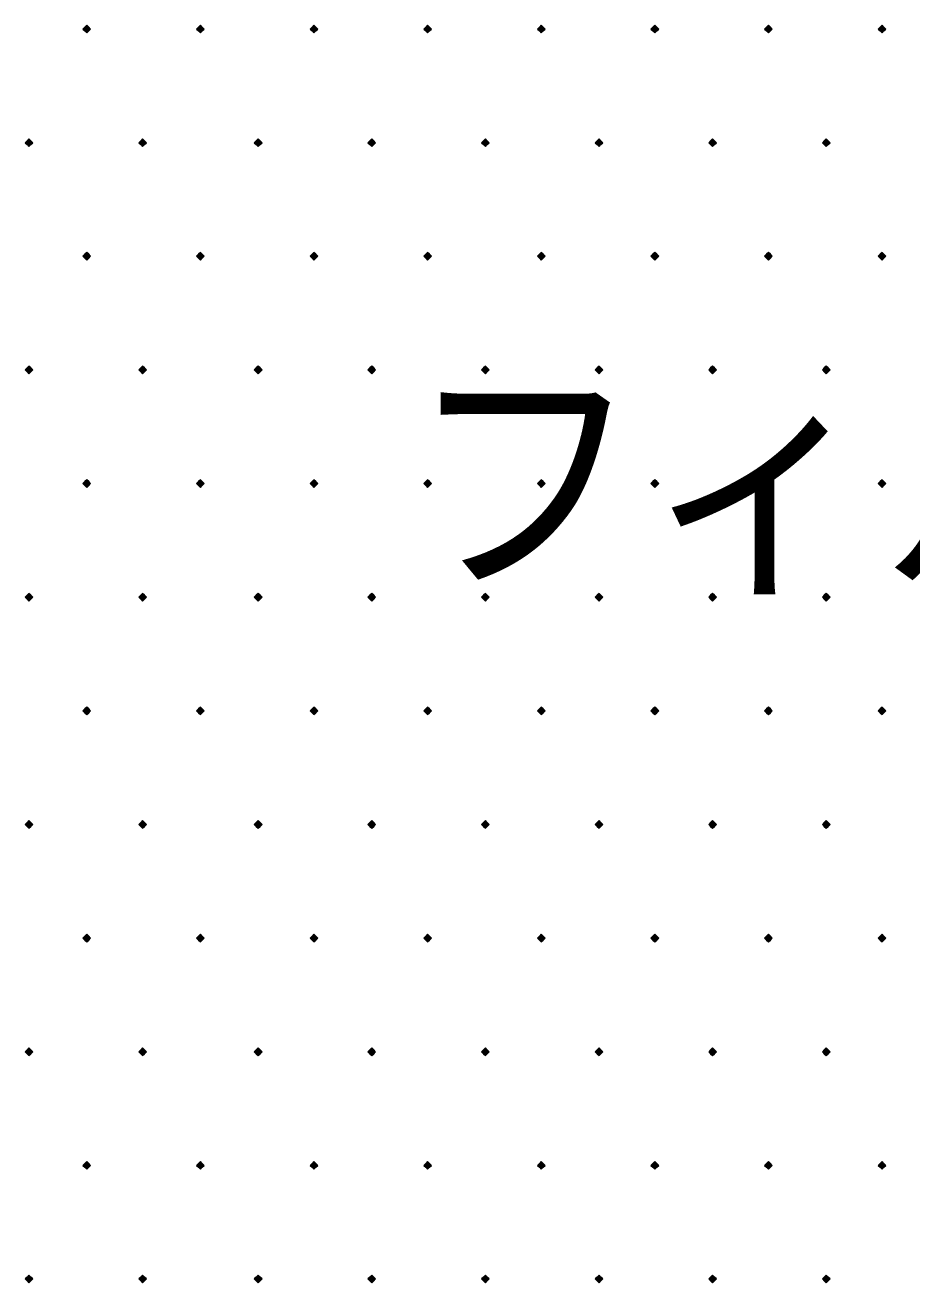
# Model space of a CAD drawing. Header units: millimetres. Extents: x 0 to 420, y 0 to 297.
# Drawn here: x 158.75 to 168.5, y 70.7 to 84.52 of the extents above; entities that cross this region are included whole.
import ezdxf
from ezdxf.enums import TextEntityAlignment as Align

# ---------------------------------------------------------------- set-up
doc = ezdxf.new("R2010")
doc.units = ezdxf.units.MM
doc.styles.add('kst32b', font='NotoSansJP-Variable.ttf')

msp = doc.modelspace()

# ---------------------------------------------------------------- hatches: boundary and pattern name
for points in [[(159.427, 84.519), (159.406, 84.497), (159.385, 84.476), (159.406, 84.455), (159.427, 84.434), (159.449, 84.455), (159.47, 84.476), (159.449, 84.497), (159.427, 84.519)], [(160.676, 84.519), (160.655, 84.497), (160.634, 84.476), (160.655, 84.455), (160.676, 84.434), (160.697, 84.455), (160.719, 84.476), (160.697, 84.497), (160.676, 84.519)], [(161.925, 84.519), (161.904, 84.497), (161.883, 84.476), (161.904, 84.455), (161.925, 84.434), (161.946, 84.455), (161.967, 84.476), (161.946, 84.497), (161.925, 84.519)], [(163.174, 84.519), (163.153, 84.497), (163.132, 84.476), (163.153, 84.455), (163.174, 84.434), (163.195, 84.455), (163.216, 84.476), (163.195, 84.497), (163.174, 84.519)], [(164.423, 84.519), (164.402, 84.497), (164.38, 84.476), (164.402, 84.455), (164.423, 84.434), (164.444, 84.455), (164.465, 84.476), (164.444, 84.497), (164.423, 84.519)], [(165.671, 84.519), (165.65, 84.497), (165.629, 84.476), (165.65, 84.455), (165.671, 84.434), (165.693, 84.455), (165.714, 84.476), (165.693, 84.497), (165.671, 84.519)], [(166.92, 84.519), (166.899, 84.497), (166.878, 84.476), (166.899, 84.455), (166.92, 84.434), (166.942, 84.455), (166.963, 84.476), (166.942, 84.497), (166.92, 84.519)], [(168.169, 84.519), (168.148, 84.497), (168.127, 84.476), (168.148, 84.455), (168.169, 84.434), (168.19, 84.455), (168.212, 84.476), (168.19, 84.497), (168.169, 84.519)], [(158.792, 83.27), (158.771, 83.248), (158.75, 83.227), (158.771, 83.206), (158.792, 83.185), (158.813, 83.206), (158.835, 83.227), (158.813, 83.248), (158.792, 83.27)], [(160.041, 83.27), (160.02, 83.248), (159.999, 83.227), (160.02, 83.206), (160.041, 83.185), (160.062, 83.206), (160.084, 83.227), (160.062, 83.248), (160.041, 83.27)], [(161.311, 83.27), (161.29, 83.248), (161.269, 83.227), (161.29, 83.206), (161.311, 83.185), (161.332, 83.206), (161.354, 83.227), (161.332, 83.248), (161.311, 83.27)], [(162.56, 83.27), (162.539, 83.248), (162.518, 83.227), (162.539, 83.206), (162.56, 83.185), (162.581, 83.206), (162.602, 83.227), (162.581, 83.248), (162.56, 83.27)], [(163.809, 83.27), (163.788, 83.248), (163.767, 83.227), (163.788, 83.206), (163.809, 83.185), (163.83, 83.206), (163.851, 83.227), (163.83, 83.248), (163.809, 83.27)], [(165.058, 83.27), (165.037, 83.248), (165.015, 83.227), (165.037, 83.206), (165.058, 83.185), (165.079, 83.206), (165.1, 83.227), (165.079, 83.248), (165.058, 83.27)], [(166.307, 83.27), (166.285, 83.248), (166.264, 83.227), (166.285, 83.206), (166.307, 83.185), (166.328, 83.206), (166.349, 83.227), (166.328, 83.248), (166.307, 83.27)], [(167.555, 83.27), (167.534, 83.248), (167.513, 83.227), (167.534, 83.206), (167.555, 83.185), (167.577, 83.206), (167.598, 83.227), (167.577, 83.248), (167.555, 83.27)], [(159.427, 82.021), (159.406, 82), (159.385, 81.979), (159.406, 81.957), (159.427, 81.936), (159.449, 81.957), (159.47, 81.979), (159.449, 82), (159.427, 82.021)], [(160.676, 82.021), (160.655, 82), (160.634, 81.979), (160.655, 81.957), (160.676, 81.936), (160.697, 81.957), (160.719, 81.979), (160.697, 82), (160.676, 82.021)], [(161.925, 82.021), (161.904, 82), (161.883, 81.979), (161.904, 81.957), (161.925, 81.936), (161.946, 81.957), (161.967, 81.979), (161.946, 82), (161.925, 82.021)], [(163.174, 82.021), (163.153, 82), (163.132, 81.979), (163.153, 81.957), (163.174, 81.936), (163.195, 81.957), (163.216, 81.979), (163.195, 82), (163.174, 82.021)], [(164.423, 82.021), (164.402, 82), (164.38, 81.979), (164.402, 81.957), (164.423, 81.936), (164.444, 81.957), (164.465, 81.979), (164.444, 82), (164.423, 82.021)], [(165.671, 82.021), (165.65, 82), (165.629, 81.979), (165.65, 81.957), (165.671, 81.936), (165.693, 81.957), (165.714, 81.979), (165.693, 82), (165.671, 82.021)], [(166.92, 82.021), (166.899, 82), (166.878, 81.979), (166.899, 81.957), (166.92, 81.936), (166.942, 81.957), (166.963, 81.979), (166.942, 82), (166.92, 82.021)], [(168.169, 82.021), (168.148, 82), (168.127, 81.979), (168.148, 81.957), (168.169, 81.936), (168.19, 81.957), (168.212, 81.979), (168.19, 82), (168.169, 82.021)], [(158.792, 80.772), (158.771, 80.751), (158.75, 80.73), (158.771, 80.709), (158.792, 80.687), (158.813, 80.709), (158.835, 80.73), (158.813, 80.751), (158.792, 80.772)], [(160.041, 80.772), (160.02, 80.751), (159.999, 80.73), (160.02, 80.709), (160.041, 80.687), (160.062, 80.709), (160.084, 80.73), (160.062, 80.751), (160.041, 80.772)], [(161.311, 80.772), (161.29, 80.751), (161.269, 80.73), (161.29, 80.709), (161.311, 80.687), (161.332, 80.709), (161.354, 80.73), (161.332, 80.751), (161.311, 80.772)], [(162.56, 80.772), (162.539, 80.751), (162.518, 80.73), (162.539, 80.709), (162.56, 80.687), (162.581, 80.709), (162.602, 80.73), (162.581, 80.751), (162.56, 80.772)], [(163.809, 80.772), (163.788, 80.751), (163.767, 80.73), (163.788, 80.709), (163.809, 80.687), (163.83, 80.709), (163.851, 80.73), (163.83, 80.751), (163.809, 80.772)], [(165.058, 80.772), (165.037, 80.751), (165.015, 80.73), (165.037, 80.709), (165.058, 80.687), (165.079, 80.709), (165.1, 80.73), (165.079, 80.751), (165.058, 80.772)], [(166.307, 80.772), (166.285, 80.751), (166.264, 80.73), (166.285, 80.709), (166.307, 80.687), (166.328, 80.709), (166.349, 80.73), (166.328, 80.751), (166.307, 80.772)], [(167.555, 80.772), (167.534, 80.751), (167.513, 80.73), (167.534, 80.709), (167.555, 80.687), (167.577, 80.709), (167.598, 80.73), (167.577, 80.751), (167.555, 80.772)], [(159.427, 79.523), (159.406, 79.502), (159.385, 79.481), (159.406, 79.46), (159.427, 79.438), (159.449, 79.46), (159.47, 79.481), (159.449, 79.502), (159.427, 79.523)], [(160.676, 79.523), (160.655, 79.502), (160.634, 79.481), (160.655, 79.46), (160.676, 79.438), (160.697, 79.46), (160.719, 79.481), (160.697, 79.502), (160.676, 79.523)], [(161.925, 79.523), (161.904, 79.502), (161.883, 79.481), (161.904, 79.46), (161.925, 79.438), (161.946, 79.46), (161.967, 79.481), (161.946, 79.502), (161.925, 79.523)], [(163.174, 79.523), (163.153, 79.502), (163.132, 79.481), (163.153, 79.46), (163.174, 79.438), (163.195, 79.46), (163.216, 79.481), (163.195, 79.502), (163.174, 79.523)], [(164.423, 79.523), (164.402, 79.502), (164.38, 79.481), (164.402, 79.46), (164.423, 79.438), (164.444, 79.46), (164.465, 79.481), (164.444, 79.502), (164.423, 79.523)], [(165.671, 79.523), (165.65, 79.502), (165.629, 79.481), (165.65, 79.46), (165.671, 79.438), (165.693, 79.46), (165.714, 79.481), (165.693, 79.502), (165.671, 79.523)], [(166.92, 79.523), (166.899, 79.502), (166.878, 79.481), (166.899, 79.46), (166.92, 79.438), (166.942, 79.46), (166.963, 79.481), (166.942, 79.502), (166.92, 79.523)], [(168.169, 79.523), (168.148, 79.502), (168.127, 79.481), (168.148, 79.46), (168.169, 79.438), (168.19, 79.46), (168.212, 79.481), (168.19, 79.502), (168.169, 79.523)], [(158.792, 78.274), (158.771, 78.253), (158.75, 78.232), (158.771, 78.211), (158.792, 78.19), (158.813, 78.211), (158.835, 78.232), (158.813, 78.253), (158.792, 78.274)], [(160.041, 78.274), (160.02, 78.253), (159.999, 78.232), (160.02, 78.211), (160.041, 78.19), (160.062, 78.211), (160.084, 78.232), (160.062, 78.253), (160.041, 78.274)], [(161.311, 78.274), (161.29, 78.253), (161.269, 78.232), (161.29, 78.211), (161.311, 78.19), (161.332, 78.211), (161.354, 78.232), (161.332, 78.253), (161.311, 78.274)], [(162.56, 78.274), (162.539, 78.253), (162.518, 78.232), (162.539, 78.211), (162.56, 78.19), (162.581, 78.211), (162.602, 78.232), (162.581, 78.253), (162.56, 78.274)], [(163.809, 78.274), (163.788, 78.253), (163.767, 78.232), (163.788, 78.211), (163.809, 78.19), (163.83, 78.211), (163.851, 78.232), (163.83, 78.253), (163.809, 78.274)], [(165.058, 78.274), (165.037, 78.253), (165.015, 78.232), (165.037, 78.211), (165.058, 78.19), (165.079, 78.211), (165.1, 78.232), (165.079, 78.253), (165.058, 78.274)], [(166.307, 78.274), (166.285, 78.253), (166.264, 78.232), (166.285, 78.211), (166.307, 78.19), (166.328, 78.211), (166.349, 78.232), (166.328, 78.253), (166.307, 78.274)], [(167.555, 78.274), (167.534, 78.253), (167.513, 78.232), (167.534, 78.211), (167.555, 78.19), (167.577, 78.211), (167.598, 78.232), (167.577, 78.253), (167.555, 78.274)], [(159.427, 77.025), (159.406, 77.004), (159.385, 76.983), (159.406, 76.962), (159.427, 76.941), (159.449, 76.962), (159.47, 76.983), (159.449, 77.004), (159.427, 77.025)], [(160.676, 77.025), (160.655, 77.004), (160.634, 76.983), (160.655, 76.962), (160.676, 76.941), (160.697, 76.962), (160.719, 76.983), (160.697, 77.004), (160.676, 77.025)], [(161.925, 77.025), (161.904, 77.004), (161.883, 76.983), (161.904, 76.962), (161.925, 76.941), (161.946, 76.962), (161.967, 76.983), (161.946, 77.004), (161.925, 77.025)], [(163.174, 77.025), (163.153, 77.004), (163.132, 76.983), (163.153, 76.962), (163.174, 76.941), (163.195, 76.962), (163.216, 76.983), (163.195, 77.004), (163.174, 77.025)], [(164.423, 77.025), (164.402, 77.004), (164.38, 76.983), (164.402, 76.962), (164.423, 76.941), (164.444, 76.962), (164.465, 76.983), (164.444, 77.004), (164.423, 77.025)], [(165.671, 77.025), (165.65, 77.004), (165.629, 76.983), (165.65, 76.962), (165.671, 76.941), (165.693, 76.962), (165.714, 76.983), (165.693, 77.004), (165.671, 77.025)], [(166.92, 77.025), (166.899, 77.004), (166.878, 76.983), (166.899, 76.962), (166.92, 76.941), (166.942, 76.962), (166.963, 76.983), (166.942, 77.004), (166.92, 77.025)], [(168.169, 77.025), (168.148, 77.004), (168.127, 76.983), (168.148, 76.962), (168.169, 76.941), (168.19, 76.962), (168.212, 76.983), (168.19, 77.004), (168.169, 77.025)], [(158.792, 75.777), (158.771, 75.755), (158.75, 75.734), (158.771, 75.713), (158.792, 75.692), (158.813, 75.713), (158.835, 75.734), (158.813, 75.755), (158.792, 75.777)], [(160.041, 75.777), (160.02, 75.755), (159.999, 75.734), (160.02, 75.713), (160.041, 75.692), (160.062, 75.713), (160.084, 75.734), (160.062, 75.755), (160.041, 75.777)], [(161.311, 75.777), (161.29, 75.755), (161.269, 75.734), (161.29, 75.713), (161.311, 75.692), (161.332, 75.713), (161.354, 75.734), (161.332, 75.755), (161.311, 75.777)], [(162.56, 75.777), (162.539, 75.755), (162.518, 75.734), (162.539, 75.713), (162.56, 75.692), (162.581, 75.713), (162.602, 75.734), (162.581, 75.755), (162.56, 75.777)], [(163.809, 75.777), (163.788, 75.755), (163.767, 75.734), (163.788, 75.713), (163.809, 75.692), (163.83, 75.713), (163.851, 75.734), (163.83, 75.755), (163.809, 75.777)], [(165.058, 75.777), (165.037, 75.755), (165.015, 75.734), (165.037, 75.713), (165.058, 75.692), (165.079, 75.713), (165.1, 75.734), (165.079, 75.755), (165.058, 75.777)], [(166.307, 75.777), (166.285, 75.755), (166.264, 75.734), (166.285, 75.713), (166.307, 75.692), (166.328, 75.713), (166.349, 75.734), (166.328, 75.755), (166.307, 75.777)], [(167.555, 75.777), (167.534, 75.755), (167.513, 75.734), (167.534, 75.713), (167.555, 75.692), (167.577, 75.713), (167.598, 75.734), (167.577, 75.755), (167.555, 75.777)], [(159.427, 74.528), (159.406, 74.507), (159.385, 74.486), (159.406, 74.464), (159.427, 74.443), (159.449, 74.464), (159.47, 74.486), (159.449, 74.507), (159.427, 74.528)], [(160.676, 74.528), (160.655, 74.507), (160.634, 74.486), (160.655, 74.464), (160.676, 74.443), (160.697, 74.464), (160.719, 74.486), (160.697, 74.507), (160.676, 74.528)], [(161.925, 74.528), (161.904, 74.507), (161.883, 74.486), (161.904, 74.464), (161.925, 74.443), (161.946, 74.464), (161.967, 74.486), (161.946, 74.507), (161.925, 74.528)], [(163.174, 74.528), (163.153, 74.507), (163.132, 74.486), (163.153, 74.464), (163.174, 74.443), (163.195, 74.464), (163.216, 74.486), (163.195, 74.507), (163.174, 74.528)], [(164.423, 74.528), (164.402, 74.507), (164.38, 74.486), (164.402, 74.464), (164.423, 74.443), (164.444, 74.464), (164.465, 74.486), (164.444, 74.507), (164.423, 74.528)], [(165.671, 74.528), (165.65, 74.507), (165.629, 74.486), (165.65, 74.464), (165.671, 74.443), (165.693, 74.464), (165.714, 74.486), (165.693, 74.507), (165.671, 74.528)], [(166.92, 74.528), (166.899, 74.507), (166.878, 74.486), (166.899, 74.464), (166.92, 74.443), (166.942, 74.464), (166.963, 74.486), (166.942, 74.507), (166.92, 74.528)], [(168.169, 74.528), (168.148, 74.507), (168.127, 74.486), (168.148, 74.464), (168.169, 74.443), (168.19, 74.464), (168.212, 74.486), (168.19, 74.507), (168.169, 74.528)], [(158.792, 73.279), (158.771, 73.258), (158.75, 73.237), (158.771, 73.215), (158.792, 73.194), (158.813, 73.215), (158.835, 73.237), (158.813, 73.258), (158.792, 73.279)], [(160.041, 73.279), (160.02, 73.258), (159.999, 73.237), (160.02, 73.215), (160.041, 73.194), (160.062, 73.215), (160.084, 73.237), (160.062, 73.258), (160.041, 73.279)], [(161.311, 73.279), (161.29, 73.258), (161.269, 73.237), (161.29, 73.215), (161.311, 73.194), (161.332, 73.215), (161.354, 73.237), (161.332, 73.258), (161.311, 73.279)], [(162.56, 73.279), (162.539, 73.258), (162.518, 73.237), (162.539, 73.215), (162.56, 73.194), (162.581, 73.215), (162.602, 73.237), (162.581, 73.258), (162.56, 73.279)], [(163.809, 73.279), (163.788, 73.258), (163.767, 73.237), (163.788, 73.215), (163.809, 73.194), (163.83, 73.215), (163.851, 73.237), (163.83, 73.258), (163.809, 73.279)], [(165.058, 73.279), (165.037, 73.258), (165.015, 73.237), (165.037, 73.215), (165.058, 73.194), (165.079, 73.215), (165.1, 73.237), (165.079, 73.258), (165.058, 73.279)], [(166.307, 73.279), (166.285, 73.258), (166.264, 73.237), (166.285, 73.215), (166.307, 73.194), (166.328, 73.215), (166.349, 73.237), (166.328, 73.258), (166.307, 73.279)], [(167.555, 73.279), (167.534, 73.258), (167.513, 73.237), (167.534, 73.215), (167.555, 73.194), (167.577, 73.215), (167.598, 73.237), (167.577, 73.258), (167.555, 73.279)], [(159.427, 72.03), (159.406, 72.009), (159.385, 71.988), (159.406, 71.967), (159.427, 71.946), (159.449, 71.967), (159.47, 71.988), (159.449, 72.009), (159.427, 72.03)], [(160.676, 72.03), (160.655, 72.009), (160.634, 71.988), (160.655, 71.967), (160.676, 71.946), (160.697, 71.967), (160.719, 71.988), (160.697, 72.009), (160.676, 72.03)], [(161.925, 72.03), (161.904, 72.009), (161.883, 71.988), (161.904, 71.967), (161.925, 71.946), (161.946, 71.967), (161.967, 71.988), (161.946, 72.009), (161.925, 72.03)], [(163.174, 72.03), (163.153, 72.009), (163.132, 71.988), (163.153, 71.967), (163.174, 71.946), (163.195, 71.967), (163.216, 71.988), (163.195, 72.009), (163.174, 72.03)], [(164.423, 72.03), (164.402, 72.009), (164.38, 71.988), (164.402, 71.967), (164.423, 71.946), (164.444, 71.967), (164.465, 71.988), (164.444, 72.009), (164.423, 72.03)], [(165.671, 72.03), (165.65, 72.009), (165.629, 71.988), (165.65, 71.967), (165.671, 71.946), (165.693, 71.967), (165.714, 71.988), (165.693, 72.009), (165.671, 72.03)], [(166.92, 72.03), (166.899, 72.009), (166.878, 71.988), (166.899, 71.967), (166.92, 71.946), (166.942, 71.967), (166.963, 71.988), (166.942, 72.009), (166.92, 72.03)], [(168.169, 72.03), (168.148, 72.009), (168.127, 71.988), (168.148, 71.967), (168.169, 71.946), (168.19, 71.967), (168.212, 71.988), (168.19, 72.009), (168.169, 72.03)], [(158.792, 70.781), (158.771, 70.76), (158.75, 70.739), (158.771, 70.718), (158.792, 70.697), (158.813, 70.718), (158.835, 70.739), (158.813, 70.76), (158.792, 70.781)], [(160.041, 70.781), (160.02, 70.76), (159.999, 70.739), (160.02, 70.718), (160.041, 70.697), (160.062, 70.718), (160.084, 70.739), (160.062, 70.76), (160.041, 70.781)], [(161.311, 70.781), (161.29, 70.76), (161.269, 70.739), (161.29, 70.718), (161.311, 70.697), (161.332, 70.718), (161.354, 70.739), (161.332, 70.76), (161.311, 70.781)], [(162.56, 70.781), (162.539, 70.76), (162.518, 70.739), (162.539, 70.718), (162.56, 70.697), (162.581, 70.718), (162.602, 70.739), (162.581, 70.76), (162.56, 70.781)], [(163.809, 70.781), (163.788, 70.76), (163.767, 70.739), (163.788, 70.718), (163.809, 70.697), (163.83, 70.718), (163.851, 70.739), (163.83, 70.76), (163.809, 70.781)], [(165.058, 70.781), (165.037, 70.76), (165.015, 70.739), (165.037, 70.718), (165.058, 70.697), (165.079, 70.718), (165.1, 70.739), (165.079, 70.76), (165.058, 70.781)], [(166.307, 70.781), (166.285, 70.76), (166.264, 70.739), (166.285, 70.718), (166.307, 70.697), (166.328, 70.718), (166.349, 70.739), (166.328, 70.76), (166.307, 70.781)], [(167.555, 70.781), (167.534, 70.76), (167.513, 70.739), (167.534, 70.718), (167.555, 70.697), (167.577, 70.718), (167.598, 70.739), (167.577, 70.76), (167.555, 70.781)]]:
    msp.add_hatch(color=7).paths.add_polyline_path(points)

# ---------------------------------------------------------------- linework, layer by layer
at = {"lineweight": 0}
for points in [[(159.427, 84.519), (159.406, 84.497), (159.385, 84.476), (159.406, 84.455), (159.427, 84.434), (159.449, 84.455), (159.47, 84.476), (159.449, 84.497)], [(160.676, 84.519), (160.655, 84.497), (160.634, 84.476), (160.655, 84.455), (160.676, 84.434), (160.697, 84.455), (160.719, 84.476), (160.697, 84.497)], [(161.925, 84.519), (161.904, 84.497), (161.883, 84.476), (161.904, 84.455), (161.925, 84.434), (161.946, 84.455), (161.967, 84.476), (161.946, 84.497)], [(163.174, 84.519), (163.153, 84.497), (163.132, 84.476), (163.153, 84.455), (163.174, 84.434), (163.195, 84.455), (163.216, 84.476), (163.195, 84.497)], [(164.423, 84.519), (164.402, 84.497), (164.38, 84.476), (164.402, 84.455), (164.423, 84.434), (164.444, 84.455), (164.465, 84.476), (164.444, 84.497)], [(165.671, 84.519), (165.65, 84.497), (165.629, 84.476), (165.65, 84.455), (165.671, 84.434), (165.693, 84.455), (165.714, 84.476), (165.693, 84.497)], [(166.92, 84.519), (166.899, 84.497), (166.878, 84.476), (166.899, 84.455), (166.92, 84.434), (166.942, 84.455), (166.963, 84.476), (166.942, 84.497)], [(168.169, 84.519), (168.148, 84.497), (168.127, 84.476), (168.148, 84.455), (168.169, 84.434), (168.19, 84.455), (168.212, 84.476), (168.19, 84.497)], [(158.792, 83.27), (158.771, 83.248), (158.75, 83.227), (158.771, 83.206), (158.792, 83.185), (158.813, 83.206), (158.835, 83.227), (158.813, 83.248)], [(160.041, 83.27), (160.02, 83.248), (159.999, 83.227), (160.02, 83.206), (160.041, 83.185), (160.062, 83.206), (160.084, 83.227), (160.062, 83.248)], [(161.311, 83.27), (161.29, 83.248), (161.269, 83.227), (161.29, 83.206), (161.311, 83.185), (161.332, 83.206), (161.354, 83.227), (161.332, 83.248)], [(162.56, 83.27), (162.539, 83.248), (162.518, 83.227), (162.539, 83.206), (162.56, 83.185), (162.581, 83.206), (162.602, 83.227), (162.581, 83.248)], [(163.809, 83.27), (163.788, 83.248), (163.767, 83.227), (163.788, 83.206), (163.809, 83.185), (163.83, 83.206), (163.851, 83.227), (163.83, 83.248)], [(165.058, 83.27), (165.037, 83.248), (165.015, 83.227), (165.037, 83.206), (165.058, 83.185), (165.079, 83.206), (165.1, 83.227), (165.079, 83.248)], [(166.307, 83.27), (166.285, 83.248), (166.264, 83.227), (166.285, 83.206), (166.307, 83.185), (166.328, 83.206), (166.349, 83.227), (166.328, 83.248)], [(167.555, 83.27), (167.534, 83.248), (167.513, 83.227), (167.534, 83.206), (167.555, 83.185), (167.577, 83.206), (167.598, 83.227), (167.577, 83.248)], [(159.427, 82.021), (159.406, 82), (159.385, 81.979), (159.406, 81.957), (159.427, 81.936), (159.449, 81.957), (159.47, 81.979), (159.449, 82)], [(160.676, 82.021), (160.655, 82), (160.634, 81.979), (160.655, 81.957), (160.676, 81.936), (160.697, 81.957), (160.719, 81.979), (160.697, 82)], [(161.925, 82.021), (161.904, 82), (161.883, 81.979), (161.904, 81.957), (161.925, 81.936), (161.946, 81.957), (161.967, 81.979), (161.946, 82)], [(163.174, 82.021), (163.153, 82), (163.132, 81.979), (163.153, 81.957), (163.174, 81.936), (163.195, 81.957), (163.216, 81.979), (163.195, 82)], [(164.423, 82.021), (164.402, 82), (164.38, 81.979), (164.402, 81.957), (164.423, 81.936), (164.444, 81.957), (164.465, 81.979), (164.444, 82)], [(165.671, 82.021), (165.65, 82), (165.629, 81.979), (165.65, 81.957), (165.671, 81.936), (165.693, 81.957), (165.714, 81.979), (165.693, 82)], [(166.92, 82.021), (166.899, 82), (166.878, 81.979), (166.899, 81.957), (166.92, 81.936), (166.942, 81.957), (166.963, 81.979), (166.942, 82)], [(168.169, 82.021), (168.148, 82), (168.127, 81.979), (168.148, 81.957), (168.169, 81.936), (168.19, 81.957), (168.212, 81.979), (168.19, 82)], [(158.792, 80.772), (158.771, 80.751), (158.75, 80.73), (158.771, 80.709), (158.792, 80.687), (158.813, 80.709), (158.835, 80.73), (158.813, 80.751)], [(160.041, 80.772), (160.02, 80.751), (159.999, 80.73), (160.02, 80.709), (160.041, 80.687), (160.062, 80.709), (160.084, 80.73), (160.062, 80.751)], [(161.311, 80.772), (161.29, 80.751), (161.269, 80.73), (161.29, 80.709), (161.311, 80.687), (161.332, 80.709), (161.354, 80.73), (161.332, 80.751)], [(162.56, 80.772), (162.539, 80.751), (162.518, 80.73), (162.539, 80.709), (162.56, 80.687), (162.581, 80.709), (162.602, 80.73), (162.581, 80.751)], [(163.809, 80.772), (163.788, 80.751), (163.767, 80.73), (163.788, 80.709), (163.809, 80.687), (163.83, 80.709), (163.851, 80.73), (163.83, 80.751)], [(165.058, 80.772), (165.037, 80.751), (165.015, 80.73), (165.037, 80.709), (165.058, 80.687), (165.079, 80.709), (165.1, 80.73), (165.079, 80.751)], [(166.307, 80.772), (166.285, 80.751), (166.264, 80.73), (166.285, 80.709), (166.307, 80.687), (166.328, 80.709), (166.349, 80.73), (166.328, 80.751)], [(167.555, 80.772), (167.534, 80.751), (167.513, 80.73), (167.534, 80.709), (167.555, 80.687), (167.577, 80.709), (167.598, 80.73), (167.577, 80.751)], [(159.427, 79.523), (159.406, 79.502), (159.385, 79.481), (159.406, 79.46), (159.427, 79.438), (159.449, 79.46), (159.47, 79.481), (159.449, 79.502)], [(160.676, 79.523), (160.655, 79.502), (160.634, 79.481), (160.655, 79.46), (160.676, 79.438), (160.697, 79.46), (160.719, 79.481), (160.697, 79.502)], [(161.925, 79.523), (161.904, 79.502), (161.883, 79.481), (161.904, 79.46), (161.925, 79.438), (161.946, 79.46), (161.967, 79.481), (161.946, 79.502)], [(163.174, 79.523), (163.153, 79.502), (163.132, 79.481), (163.153, 79.46), (163.174, 79.438), (163.195, 79.46), (163.216, 79.481), (163.195, 79.502)], [(164.423, 79.523), (164.402, 79.502), (164.38, 79.481), (164.402, 79.46), (164.423, 79.438), (164.444, 79.46), (164.465, 79.481), (164.444, 79.502)], [(165.671, 79.523), (165.65, 79.502), (165.629, 79.481), (165.65, 79.46), (165.671, 79.438), (165.693, 79.46), (165.714, 79.481), (165.693, 79.502)], [(166.92, 79.523), (166.899, 79.502), (166.878, 79.481), (166.899, 79.46), (166.92, 79.438), (166.942, 79.46), (166.963, 79.481), (166.942, 79.502)], [(168.169, 79.523), (168.148, 79.502), (168.127, 79.481), (168.148, 79.46), (168.169, 79.438), (168.19, 79.46), (168.212, 79.481), (168.19, 79.502)], [(158.792, 78.274), (158.771, 78.253), (158.75, 78.232), (158.771, 78.211), (158.792, 78.19), (158.813, 78.211), (158.835, 78.232), (158.813, 78.253)], [(160.041, 78.274), (160.02, 78.253), (159.999, 78.232), (160.02, 78.211), (160.041, 78.19), (160.062, 78.211), (160.084, 78.232), (160.062, 78.253)], [(161.311, 78.274), (161.29, 78.253), (161.269, 78.232), (161.29, 78.211), (161.311, 78.19), (161.332, 78.211), (161.354, 78.232), (161.332, 78.253)], [(162.56, 78.274), (162.539, 78.253), (162.518, 78.232), (162.539, 78.211), (162.56, 78.19), (162.581, 78.211), (162.602, 78.232), (162.581, 78.253)], [(163.809, 78.274), (163.788, 78.253), (163.767, 78.232), (163.788, 78.211), (163.809, 78.19), (163.83, 78.211), (163.851, 78.232), (163.83, 78.253)], [(165.058, 78.274), (165.037, 78.253), (165.015, 78.232), (165.037, 78.211), (165.058, 78.19), (165.079, 78.211), (165.1, 78.232), (165.079, 78.253)], [(166.307, 78.274), (166.285, 78.253), (166.264, 78.232), (166.285, 78.211), (166.307, 78.19), (166.328, 78.211), (166.349, 78.232), (166.328, 78.253)], [(167.555, 78.274), (167.534, 78.253), (167.513, 78.232), (167.534, 78.211), (167.555, 78.19), (167.577, 78.211), (167.598, 78.232), (167.577, 78.253)], [(159.427, 77.025), (159.406, 77.004), (159.385, 76.983), (159.406, 76.962), (159.427, 76.941), (159.449, 76.962), (159.47, 76.983), (159.449, 77.004)], [(160.676, 77.025), (160.655, 77.004), (160.634, 76.983), (160.655, 76.962), (160.676, 76.941), (160.697, 76.962), (160.719, 76.983), (160.697, 77.004)], [(161.925, 77.025), (161.904, 77.004), (161.883, 76.983), (161.904, 76.962), (161.925, 76.941), (161.946, 76.962), (161.967, 76.983), (161.946, 77.004)], [(163.174, 77.025), (163.153, 77.004), (163.132, 76.983), (163.153, 76.962), (163.174, 76.941), (163.195, 76.962), (163.216, 76.983), (163.195, 77.004)], [(164.423, 77.025), (164.402, 77.004), (164.38, 76.983), (164.402, 76.962), (164.423, 76.941), (164.444, 76.962), (164.465, 76.983), (164.444, 77.004)], [(165.671, 77.025), (165.65, 77.004), (165.629, 76.983), (165.65, 76.962), (165.671, 76.941), (165.693, 76.962), (165.714, 76.983), (165.693, 77.004)], [(166.92, 77.025), (166.899, 77.004), (166.878, 76.983), (166.899, 76.962), (166.92, 76.941), (166.942, 76.962), (166.963, 76.983), (166.942, 77.004)], [(168.169, 77.025), (168.148, 77.004), (168.127, 76.983), (168.148, 76.962), (168.169, 76.941), (168.19, 76.962), (168.212, 76.983), (168.19, 77.004)], [(158.792, 75.777), (158.771, 75.755), (158.75, 75.734), (158.771, 75.713), (158.792, 75.692), (158.813, 75.713), (158.835, 75.734), (158.813, 75.755)], [(160.041, 75.777), (160.02, 75.755), (159.999, 75.734), (160.02, 75.713), (160.041, 75.692), (160.062, 75.713), (160.084, 75.734), (160.062, 75.755)], [(161.311, 75.777), (161.29, 75.755), (161.269, 75.734), (161.29, 75.713), (161.311, 75.692), (161.332, 75.713), (161.354, 75.734), (161.332, 75.755)], [(162.56, 75.777), (162.539, 75.755), (162.518, 75.734), (162.539, 75.713), (162.56, 75.692), (162.581, 75.713), (162.602, 75.734), (162.581, 75.755)], [(163.809, 75.777), (163.788, 75.755), (163.767, 75.734), (163.788, 75.713), (163.809, 75.692), (163.83, 75.713), (163.851, 75.734), (163.83, 75.755)], [(165.058, 75.777), (165.037, 75.755), (165.015, 75.734), (165.037, 75.713), (165.058, 75.692), (165.079, 75.713), (165.1, 75.734), (165.079, 75.755)], [(166.307, 75.777), (166.285, 75.755), (166.264, 75.734), (166.285, 75.713), (166.307, 75.692), (166.328, 75.713), (166.349, 75.734), (166.328, 75.755)], [(167.555, 75.777), (167.534, 75.755), (167.513, 75.734), (167.534, 75.713), (167.555, 75.692), (167.577, 75.713), (167.598, 75.734), (167.577, 75.755)], [(159.427, 74.528), (159.406, 74.507), (159.385, 74.486), (159.406, 74.464), (159.427, 74.443), (159.449, 74.464), (159.47, 74.486), (159.449, 74.507)], [(160.676, 74.528), (160.655, 74.507), (160.634, 74.486), (160.655, 74.464), (160.676, 74.443), (160.697, 74.464), (160.719, 74.486), (160.697, 74.507)], [(161.925, 74.528), (161.904, 74.507), (161.883, 74.486), (161.904, 74.464), (161.925, 74.443), (161.946, 74.464), (161.967, 74.486), (161.946, 74.507)], [(163.174, 74.528), (163.153, 74.507), (163.132, 74.486), (163.153, 74.464), (163.174, 74.443), (163.195, 74.464), (163.216, 74.486), (163.195, 74.507)], [(164.423, 74.528), (164.402, 74.507), (164.38, 74.486), (164.402, 74.464), (164.423, 74.443), (164.444, 74.464), (164.465, 74.486), (164.444, 74.507)], [(165.671, 74.528), (165.65, 74.507), (165.629, 74.486), (165.65, 74.464), (165.671, 74.443), (165.693, 74.464), (165.714, 74.486), (165.693, 74.507)], [(166.92, 74.528), (166.899, 74.507), (166.878, 74.486), (166.899, 74.464), (166.92, 74.443), (166.942, 74.464), (166.963, 74.486), (166.942, 74.507)], [(168.169, 74.528), (168.148, 74.507), (168.127, 74.486), (168.148, 74.464), (168.169, 74.443), (168.19, 74.464), (168.212, 74.486), (168.19, 74.507)], [(158.792, 73.279), (158.771, 73.258), (158.75, 73.237), (158.771, 73.215), (158.792, 73.194), (158.813, 73.215), (158.835, 73.237), (158.813, 73.258)], [(160.041, 73.279), (160.02, 73.258), (159.999, 73.237), (160.02, 73.215), (160.041, 73.194), (160.062, 73.215), (160.084, 73.237), (160.062, 73.258)], [(161.311, 73.279), (161.29, 73.258), (161.269, 73.237), (161.29, 73.215), (161.311, 73.194), (161.332, 73.215), (161.354, 73.237), (161.332, 73.258)], [(162.56, 73.279), (162.539, 73.258), (162.518, 73.237), (162.539, 73.215), (162.56, 73.194), (162.581, 73.215), (162.602, 73.237), (162.581, 73.258)], [(163.809, 73.279), (163.788, 73.258), (163.767, 73.237), (163.788, 73.215), (163.809, 73.194), (163.83, 73.215), (163.851, 73.237), (163.83, 73.258)], [(165.058, 73.279), (165.037, 73.258), (165.015, 73.237), (165.037, 73.215), (165.058, 73.194), (165.079, 73.215), (165.1, 73.237), (165.079, 73.258)], [(166.307, 73.279), (166.285, 73.258), (166.264, 73.237), (166.285, 73.215), (166.307, 73.194), (166.328, 73.215), (166.349, 73.237), (166.328, 73.258)], [(167.555, 73.279), (167.534, 73.258), (167.513, 73.237), (167.534, 73.215), (167.555, 73.194), (167.577, 73.215), (167.598, 73.237), (167.577, 73.258)], [(159.427, 72.03), (159.406, 72.009), (159.385, 71.988), (159.406, 71.967), (159.427, 71.946), (159.449, 71.967), (159.47, 71.988), (159.449, 72.009)], [(160.676, 72.03), (160.655, 72.009), (160.634, 71.988), (160.655, 71.967), (160.676, 71.946), (160.697, 71.967), (160.719, 71.988), (160.697, 72.009)], [(161.925, 72.03), (161.904, 72.009), (161.883, 71.988), (161.904, 71.967), (161.925, 71.946), (161.946, 71.967), (161.967, 71.988), (161.946, 72.009)], [(163.174, 72.03), (163.153, 72.009), (163.132, 71.988), (163.153, 71.967), (163.174, 71.946), (163.195, 71.967), (163.216, 71.988), (163.195, 72.009)], [(164.423, 72.03), (164.402, 72.009), (164.38, 71.988), (164.402, 71.967), (164.423, 71.946), (164.444, 71.967), (164.465, 71.988), (164.444, 72.009)], [(165.671, 72.03), (165.65, 72.009), (165.629, 71.988), (165.65, 71.967), (165.671, 71.946), (165.693, 71.967), (165.714, 71.988), (165.693, 72.009)], [(166.92, 72.03), (166.899, 72.009), (166.878, 71.988), (166.899, 71.967), (166.92, 71.946), (166.942, 71.967), (166.963, 71.988), (166.942, 72.009)], [(168.169, 72.03), (168.148, 72.009), (168.127, 71.988), (168.148, 71.967), (168.169, 71.946), (168.19, 71.967), (168.212, 71.988), (168.19, 72.009)], [(158.792, 70.781), (158.771, 70.76), (158.75, 70.739), (158.771, 70.718), (158.792, 70.697), (158.813, 70.718), (158.835, 70.739), (158.813, 70.76)], [(160.041, 70.781), (160.02, 70.76), (159.999, 70.739), (160.02, 70.718), (160.041, 70.697), (160.062, 70.718), (160.084, 70.739), (160.062, 70.76)], [(161.311, 70.781), (161.29, 70.76), (161.269, 70.739), (161.29, 70.718), (161.311, 70.697), (161.332, 70.718), (161.354, 70.739), (161.332, 70.76)], [(162.56, 70.781), (162.539, 70.76), (162.518, 70.739), (162.539, 70.718), (162.56, 70.697), (162.581, 70.718), (162.602, 70.739), (162.581, 70.76)], [(163.809, 70.781), (163.788, 70.76), (163.767, 70.739), (163.788, 70.718), (163.809, 70.697), (163.83, 70.718), (163.851, 70.739), (163.83, 70.76)], [(165.058, 70.781), (165.037, 70.76), (165.015, 70.739), (165.037, 70.718), (165.058, 70.697), (165.079, 70.718), (165.1, 70.739), (165.079, 70.76)], [(166.307, 70.781), (166.285, 70.76), (166.264, 70.739), (166.285, 70.718), (166.307, 70.697), (166.328, 70.718), (166.349, 70.739), (166.328, 70.76)], [(167.555, 70.781), (167.534, 70.76), (167.513, 70.739), (167.534, 70.718), (167.555, 70.697), (167.577, 70.718), (167.598, 70.739), (167.577, 70.76)]]:
    msp.add_lwpolyline(points, close=True, dxfattribs=at)

# ---------------------------------------------------------------- texts
at = {"style": 'kst32b'}
msp.add_text('フィルター層', height=2.0791, dxfattribs=at).set_placement((162.941, 78.486), (178.534, 78.486), align=Align.FIT)

doc.saveas('drawing.dxf')
